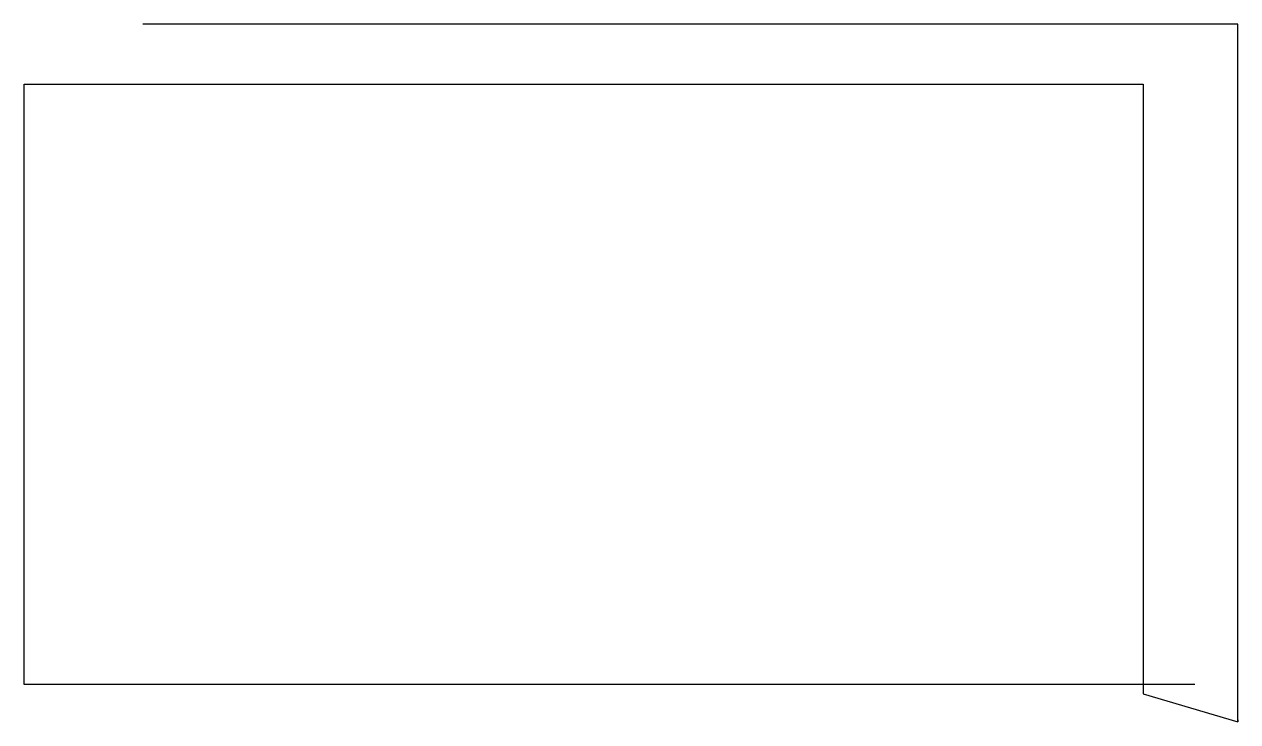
# Model space of a CAD drawing. Header units: metres. Extents: x 20 to 680, y 0 to 379.
import ezdxf

# ---------------------------------------------------------------- set-up
doc = ezdxf.new("R2010")
doc.units = ezdxf.units.M

msp = doc.modelspace()

# ---------------------------------------------------------------- linework, layer by layer
at = {"layer": 'TOOL_0'}
for p, q in [((86.009, 379.235), (85.009, 379.235)), ((680.334, 379.235), (86.009, 379.235)), ((680.334, 1), (680.334, 379.235)), ((20.483, 20.216), (20.483, 346.716)), ((20.483, 346.716), (628.983, 346.716)), ((628.983, 346.716), (628.983, 20.216)), ((628.983, 20.216), (20.483, 20.216)), ((656.983, 20.216), (628.983, 20.216)), ((628.983, 20.216), (628.983, 15.216)), ((628.983, 15.216), (680.334, 0)), ((680.334, 0), (680.334, 1)), ((680.334, 1), (680.334, 0)), ((680.334, 0), (680.334, 1))]:
    msp.add_line(p, q, dxfattribs=at)

doc.saveas('drawing.dxf')
